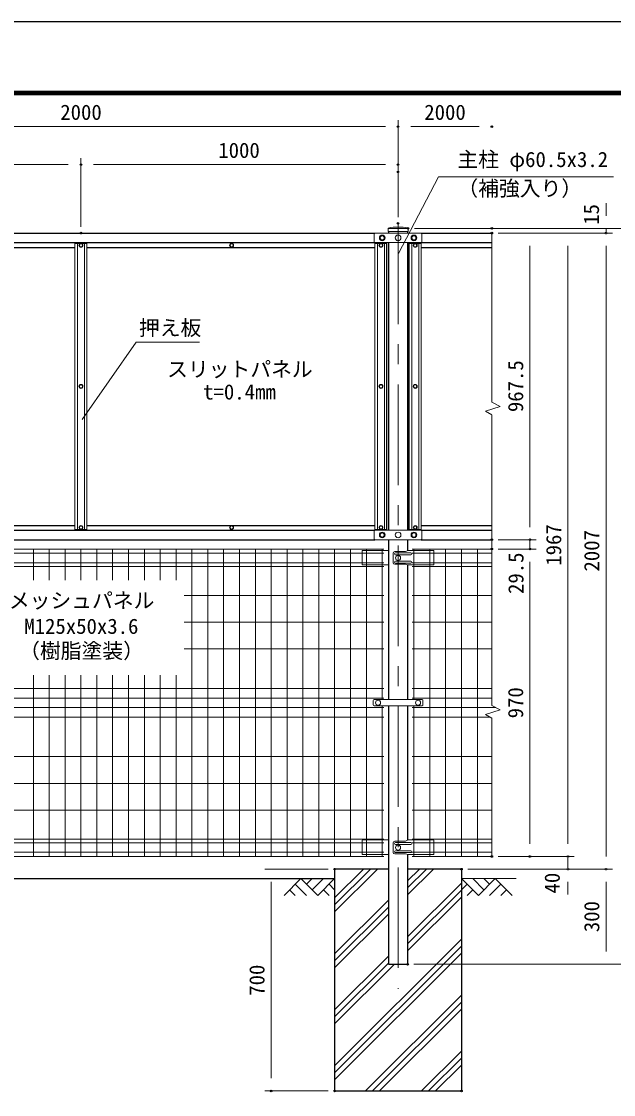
# Model space of a CAD drawing. Units: millimetres, scale not verified. Extents: x -4200 to 4200, y -2970 to 2970.
# Drawn here: x -2635 to -768, y -416 to 2970 of the extents above; entities that cross this region are included whole.
import ezdxf
from ezdxf.enums import TextEntityAlignment as Align

# ---------------------------------------------------------------- set-up
doc = ezdxf.new("R2010")
doc.units = ezdxf.units.MM
doc.header["$LTSCALE"] = 10
doc.header["$PDMODE"] = 32
doc.header["$PDSIZE"] = 5
doc.linetypes.add('USER1', pattern=[50.8, 31.75, -6.35, 6.35, -6.35])
for name, color, linetype, lineweight in [('0-1_D-STR2', 7, 'Continuous', 13), ('0-2_D-STR1', 1, 'Continuous', 25), ('0-3_D-STR3', 3, 'Continuous', 13), ('0-4_D-STR4', 7, 'Continuous', 25), ('0-5_D-BMK', 2, 'USER1', 13), ('0-6_D-DCR-HCH', 7, 'Continuous', 13), ('0-7_D-STR-DIM', 7, 'Continuous', 13), ('0-8_0', 7, 'Continuous', 25), ('0-9_Defpoints', 8, 'Continuous', 25), ('0-A_D-STR-TXT', 7, 'Continuous', 13), ('0-B_D-BGD', 7, 'Continuous', 25), ('0-C_D-TTL', 7, 'Continuous', 25)]:
    doc.layers.add(name, color=color, linetype=linetype, lineweight=lineweight)
doc.styles.add('ＭＳ ゴシック', font='')
doc.styles.get('ＭＳ ゴシック').set_extended_font_data('MS Gothic')

msp = doc.modelspace()

# ---------------------------------------------------------------- linework, layer by layer
at = {"layer": '0-1_D-STR2'}
for p, q in [((-1492.12, 1305.18), (-3402.12, 1305.18)), ((-1492.12, 1292.08), (-3402.12, 1292.08)), ((-2597.12, 1207.18), (-2597.12, 1305.18)), ((-2547.12, 1207.18), (-2547.12, 1305.18)), ((-2497.12, 1207.18), (-2497.12, 1305.18)), ((-2447.12, 1207.18), (-2447.12, 1305.18)), ((-2397.12, 1207.18), (-2397.12, 1305.18)), ((-2347.12, 1207.18), (-2347.12, 1305.18)), ((-2297.12, 1207.18), (-2297.12, 1305.18)), ((-2247.12, 1207.18), (-2247.12, 1305.18)), ((-2197.12, 1207.18), (-2197.12, 1305.18)), ((-2147.12, 1207.18), (-2147.12, 1305.18)), ((-2097.12, 335.18), (-2097.12, 1305.18)), ((-2047.12, 335.18), (-2047.12, 1305.18)), ((-1997.12, 335.18), (-1997.12, 1305.18)), ((-1947.12, 335.18), (-1947.12, 1305.18)), ((-1897.12, 335.18), (-1897.12, 1305.18)), ((-1847.12, 335.18), (-1847.12, 1305.18)), ((-1797.12, 335.18), (-1797.12, 1305.18)), ((-1747.12, 335.18), (-1747.12, 1305.18)), ((-1697.12, 335.18), (-1697.12, 1305.18)), ((-1647.12, 335.18), (-1647.12, 1305.18)), ((-1597.12, 335.18), (-1597.12, 1305.18)), ((-1547.12, 335.18), (-1547.12, 1305.18)), ((-1497.12, 830.18), (-1497.12, 1305.18)), ((-1402.12, 1305.18), (-1151.29, 1305.18)), ((-1402.12, 1292.08), (-1151.29, 1292.08)), ((-1397.12, 830.18), (-1397.12, 1305.18)), ((-1347.12, 335.18), (-1347.12, 1305.18)), ((-1297.12, 335.18), (-1297.12, 1305.18)), ((-1247.12, 335.18), (-1247.12, 1305.18)), ((-1197.12, 335.18), (-1197.12, 1305.18)), ((-1492.12, 1262.28), (-3402.12, 1262.28)), ((-1402.12, 1262.28), (-1151.29, 1262.28)), ((-1492.12, 1250.42), (-3402.12, 1250.42)), ((-1402.12, 1250.42), (-1151.29, 1250.42)), ((-1492.12, 1159.18), (-2122.12, 1159.18)), ((-1402.12, 1159.18), (-1151.29, 1159.18)), ((-1492.12, 1074.68), (-2122.12, 1074.68)), ((-1402.12, 1074.68), (-1151.29, 1074.68)), ((-1492.12, 990.18), (-2122.12, 990.18)), ((-1402.12, 990.18), (-1151.29, 990.18)), ((-2597.12, 335.18), (-2597.12, 907.18)), ((-2547.12, 335.18), (-2547.12, 907.18)), ((-2497.12, 335.18), (-2497.12, 907.18)), ((-2447.12, 335.18), (-2447.12, 907.18)), ((-2397.12, 335.18), (-2397.12, 907.18)), ((-2347.12, 335.18), (-2347.12, 907.18)), ((-2297.12, 335.18), (-2297.12, 907.18)), ((-2247.12, 335.18), (-2247.12, 907.18)), ((-2197.12, 335.18), (-2197.12, 907.18)), ((-2147.12, 335.18), (-2147.12, 907.18)), ((-1492.12, 865.18), (-3402.12, 865.18)), ((-1402.12, 865.18), (-1151.29, 865.18)), ((-1492.12, 835.18), (-3402.12, 835.18)), ((-1402.12, 835.18), (-1151.29, 835.18)), ((-1492.12, 805.18), (-3402.12, 805.18)), ((-1497.12, 335.18), (-1497.12, 810.18)), ((-1402.12, 805.18), (-1140.01, 805.18)), ((-1397.12, 335.18), (-1397.12, 810.18)), ((-1492.12, 775.18), (-3402.12, 775.18)), ((-1402.12, 775.18), (-1158.14, 775.18)), ((-1492.12, 650.18), (-3402.12, 650.18)), ((-1402.12, 650.18), (-1151.29, 650.18)), ((-1492.12, 565.68), (-3402.12, 565.68)), ((-1402.12, 565.68), (-1151.29, 565.68)), ((-1492.12, 481.18), (-3402.12, 481.18)), ((-1402.12, 481.18), (-1151.29, 481.18)), ((-1492.12, 389.93), (-3402.12, 389.93)), ((-1492.12, 378.08), (-3402.12, 378.08)), ((-1402.12, 389.93), (-1151.29, 389.93)), ((-1402.12, 378.08), (-1151.29, 378.08)), ((-1492.12, 348.28), (-3402.12, 348.28)), ((-1402.12, 348.28), (-1151.29, 348.28)), ((-1492.12, 335.18), (-3402.12, 335.18)), ((-1402.12, 335.18), (-1151.29, 335.18))]:
    msp.add_line(p, q, dxfattribs=at)
at = {"layer": '0-2_D-STR1'}
for p, q in [((-1477.37, 2307.38), (-1477.37, 2302.18)), ((-1416.87, 2307.38), (-1416.87, 2302.18)), ((-3374.12, 2302.18), (-1520.12, 2302.18)), ((-3374.12, 2272.18), (-1520.12, 2272.18)), ((-1482.12, 1364.68), (-1482.12, 2272.18)), ((-1477.37, 2272.18), (-1477.37, 1364.68)), ((-1416.87, 2272.18), (-1416.87, 1364.68)), ((-1412.12, 1364.68), (-1412.12, 2272.18)), ((-1374.12, 2302.18), (-1151.29, 2302.18)), ((-1374.12, 2272.18), (-1151.29, 2272.18)), ((-3374.12, 2257.18), (-2466.12, 2257.18)), ((-2428.12, 2257.18), (-1520.12, 2257.18)), ((-1374.12, 2257.18), (-1151.29, 2257.18)), ((-3374.12, 1379.68), (-2466.12, 1379.68)), ((-3374.12, 1364.68), (-1520.12, 1364.68)), ((-2428.12, 1379.68), (-1520.12, 1379.68)), ((-1374.12, 1379.68), (-1151.29, 1379.68)), ((-1374.12, 1364.68), (-1151.29, 1364.68)), ((-3374.11, 1334.68), (-1520.12, 1334.68)), ((-1477.37, 1334.68), (-1477.37, 830.18)), ((-1416.87, 1334.68), (-1416.87, 1300.25)), ((-1374.12, 1334.68), (-1151.29, 1334.68)), ((-1416.87, 1255.79), (-1416.87, 830.18)), ((-1416.87, 810.18), (-1416.87, 386.25)), ((-1416.87, 341.79), (-1416.87, -4.82))]:
    msp.add_line(p, q, dxfattribs=at)
msp.add_lwpolyline([(-1477.37, 810.18), (-1477.37, -4.82), (-1416.87, -4.82)], dxfattribs=at)
at = {"layer": '0-3_D-STR3'}
for p, q in [((-1478.57, 2307.38), (-1478.57, 2318.26)), ((-1478.57, 2307.38), (-1415.67, 2307.38)), ((-1477.37, 2317.18), (-1416.87, 2317.18)), ((-1415.67, 2307.38), (-1415.67, 2318.26)), ((-2428.12, 2269.93), (-2466.12, 2269.93)), ((-2466.12, 2269.93), (-2466.12, 1366.93)), ((-2458.12, 2269.93), (-2458.12, 1366.93)), ((-2436.12, 2269.93), (-2436.12, 1366.93)), ((-2428.12, 2269.93), (-2428.12, 1366.93)), ((-1522.12, 2300.18), (-1522.12, 2274.18)), ((-1520.12, 2302.18), (-1374.12, 2302.18)), ((-1520.12, 2272.18), (-1374.12, 2272.18)), ((-1482.12, 2269.93), (-1520.12, 2269.93)), ((-1520.12, 2269.93), (-1520.12, 1366.93)), ((-1512.12, 2269.93), (-1512.12, 1366.93)), ((-1490.12, 2269.93), (-1490.12, 1366.93)), ((-1482.12, 2269.93), (-1482.12, 1366.93)), ((-1412.12, 2269.93), (-1374.12, 2269.93)), ((-1412.12, 2269.93), (-1412.12, 1366.93)), ((-1404.12, 2269.93), (-1404.12, 1366.93)), ((-1382.12, 2269.93), (-1382.12, 1366.93)), ((-1374.12, 2269.93), (-1374.12, 1366.93)), ((-1372.12, 2300.18), (-1372.12, 2274.18)), ((-2428.12, 1366.93), (-2466.12, 1366.93)), ((-1522.12, 1362.68), (-1522.12, 1336.68)), ((-1482.12, 1366.93), (-1520.12, 1366.93)), ((-1520.12, 1364.68), (-1374.12, 1364.68)), ((-1412.12, 1366.93), (-1374.12, 1366.93)), ((-1372.12, 1362.68), (-1372.12, 1336.68)), ((-1520.12, 1334.68), (-1374.12, 1334.68)), ((-1555.12, 1301.18), (-1560.12, 1300.18)), ((-1560.12, 1300.18), (-1560.12, 1256.36)), ((-1555.12, 1301.18), (-1479.24, 1301.18)), ((-1479.24, 1301.18), (-1477.37, 1300.25)), ((-1462.6, 1292.18), (-1462.6, 1262.18)), ((-1423.14, 1297.18), (-1457.6, 1297.18)), ((-1406.53, 1293.18), (-1455.53, 1293.18)), ((-1406.53, 1287.18), (-1455.53, 1287.18)), ((-1414.99, 1301.18), (-1423.14, 1297.18)), ((-1339.12, 1301.18), (-1414.99, 1301.18)), ((-1339.12, 1301.18), (-1334.12, 1300.18)), ((-1334.12, 1300.18), (-1334.12, 1256.36)), ((-1479.33, 1255.36), (-1559.12, 1255.36)), ((-1477.37, 1255.78), (-1479.33, 1255.36)), ((-1423.14, 1257.18), (-1457.6, 1257.18)), ((-1406.53, 1267.18), (-1455.53, 1267.18)), ((-1406.53, 1261.18), (-1455.53, 1261.18)), ((-1423.14, 1257.18), (-1414.91, 1255.36)), ((-1414.91, 1255.36), (-1335.12, 1255.36)), ((-1525.62, 827.18), (-1525.62, 813.18)), ((-1522.62, 830.18), (-1371.62, 830.18)), ((-1368.62, 827.18), (-1368.62, 813.18)), ((-1522.62, 810.18), (-1371.62, 810.18)), ((-1555.12, 387.18), (-1560.12, 386.18)), ((-1560.12, 386.18), (-1560.12, 342.36)), ((-1555.12, 387.18), (-1479.24, 387.18)), ((-1479.24, 387.18), (-1477.37, 386.25)), ((-1462.6, 378.18), (-1462.6, 348.18)), ((-1423.14, 383.18), (-1457.6, 383.18)), ((-1406.53, 379.18), (-1455.53, 379.18)), ((-1406.53, 373.18), (-1455.53, 373.18)), ((-1414.99, 387.18), (-1423.14, 383.18)), ((-1339.12, 387.18), (-1414.99, 387.18)), ((-1479.33, 341.36), (-1559.12, 341.36)), ((-1477.37, 341.78), (-1479.33, 341.36)), ((-1423.14, 343.18), (-1457.6, 343.18)), ((-1406.53, 353.18), (-1455.53, 353.18)), ((-1406.53, 347.18), (-1455.53, 347.18)), ((-1423.14, 343.18), (-1414.91, 341.36)), ((-1414.91, 341.36), (-1335.12, 341.36))]:
    msp.add_line(p, q, dxfattribs=at)
for points in [[(-1489.62, 2287.18), (-1493.36, 2293.68), (-1500.88, 2293.68), (-1504.62, 2287.18), (-1500.88, 2280.68), (-1493.36, 2280.68)], [(-1389.62, 2287.18), (-1393.36, 2293.68), (-1400.88, 2293.68), (-1404.62, 2287.18), (-1400.88, 2280.68), (-1393.36, 2280.68)], [(-2441.34, 2263.68), (-2444.23, 2268.68), (-2450, 2268.68), (-2452.89, 2263.68), (-2450, 2258.68), (-2444.23, 2258.68)], [(-1966.34, 2263.68), (-1969.23, 2268.68), (-1975, 2268.68), (-1977.89, 2263.68), (-1975, 2258.68), (-1969.23, 2258.68)], [(-1495.34, 2263.68), (-1498.23, 2268.68), (-1504, 2268.68), (-1506.89, 2263.68), (-1504, 2258.68), (-1498.23, 2258.68)], [(-1398.89, 2263.68), (-1396, 2268.68), (-1390.23, 2268.68), (-1387.34, 2263.68), (-1390.23, 2258.68), (-1396, 2258.68)], [(-2441.34, 1818.43), (-2444.23, 1823.43), (-2450, 1823.43), (-2452.89, 1818.43), (-2450, 1813.43), (-2444.23, 1813.43)], [(-1495.34, 1818.43), (-1498.23, 1823.43), (-1504, 1823.43), (-1506.89, 1818.43), (-1504, 1813.43), (-1498.23, 1813.43)], [(-1398.89, 1818.43), (-1396, 1823.43), (-1390.23, 1823.43), (-1387.34, 1818.43), (-1390.23, 1813.43), (-1396, 1813.43)], [(-2441.34, 1373.18), (-2444.23, 1378.18), (-2450, 1378.18), (-2452.89, 1373.18), (-2450, 1368.18), (-2444.23, 1368.18)], [(-1966.34, 1373.18), (-1969.23, 1378.18), (-1975, 1378.18), (-1977.89, 1373.18), (-1975, 1368.18), (-1969.23, 1368.18)], [(-1495.34, 1373.18), (-1498.23, 1378.18), (-1504, 1378.18), (-1506.89, 1373.18), (-1504, 1368.18), (-1498.23, 1368.18)], [(-1489.62, 1349.68), (-1493.36, 1356.18), (-1500.88, 1356.18), (-1504.62, 1349.68), (-1500.88, 1343.18), (-1493.36, 1343.18)], [(-1389.62, 1349.68), (-1393.36, 1356.18), (-1400.88, 1356.18), (-1404.62, 1349.68), (-1400.88, 1343.18), (-1393.36, 1343.18)], [(-1398.89, 1373.18), (-1396, 1378.18), (-1390.23, 1378.18), (-1387.34, 1373.18), (-1390.23, 1368.18), (-1396, 1368.18)]]:
    msp.add_lwpolyline(points, close=True, dxfattribs=at)
msp.add_lwpolyline([(-1339.12, 387.18), (-1334.12, 386.18), (-1334.12, 342.36)], dxfattribs=at)
for centre, radius in [((-2447.12, 2263.68), 6.25), ((-1972.12, 2263.68), 6.25), ((-1501.12, 2263.68), 6.25), ((-1497.12, 2287.18), 9), ((-1497.12, 2287.18), 6.5), ((-1447.12, 2287.18), 9), ((-1397.12, 2287.18), 9), ((-1397.12, 2287.18), 6.5), ((-1393.12, 2263.68), 6.25), ((-2447.12, 2263.68), 5), ((-1972.12, 2263.68), 5), ((-1501.12, 2263.68), 5), ((-1393.12, 2263.68), 5), ((-2447.12, 1818.43), 6.25), ((-2447.12, 1818.43), 5), ((-1501.12, 1818.43), 6.25), ((-1501.12, 1818.43), 5), ((-1393.12, 1818.43), 6.25), ((-1393.12, 1818.43), 5), ((-2447.12, 1373.18), 6.25), ((-2447.12, 1373.18), 5), ((-1972.12, 1373.18), 6.25), ((-1972.12, 1373.18), 5), ((-1501.12, 1373.18), 6.25), ((-1501.12, 1373.18), 5), ((-1497.12, 1349.68), 9), ((-1497.12, 1349.68), 6.5), ((-1447.12, 1349.68), 9), ((-1397.12, 1349.68), 9), ((-1397.12, 1349.68), 6.5), ((-1393.12, 1373.18), 6.25), ((-1393.12, 1373.18), 5), ((-1447.12, 1277.18), 8), ((-1510.12, 820.18), 8), ((-1384.12, 820.18), 8), ((-1447.12, 363.18), 8)]:
    msp.add_circle(centre, radius, dxfattribs=at)
for centre, radius, start, end in [((-1447.12, 2161.38), 160, 78.66399, 101.33601), ((-1520.12, 2300.18), 2, 90, 180), ((-1520.12, 2274.18), 2, 180, 270), ((-1374.12, 2300.18), 2, 0, 90), ((-1374.12, 2274.18), 2, 270, 0), ((-1520.12, 1362.68), 2, 90, 180), ((-1374.12, 1362.68), 2, 0, 90), ((-1520.12, 1336.68), 2, 180, 270), ((-1374.12, 1336.68), 2, 270, 0), ((-1457.6, 1292.18), 5, 90, 180), ((-1455.53, 1290.18), 3, 90, 270), ((-1406.53, 1290.18), 3, 270, 90), ((-1559.12, 1256.36), 1, 180, 270), ((-1457.6, 1262.18), 5, 180, 270), ((-1455.53, 1264.18), 3, 90, 270), ((-1406.53, 1264.18), 3, 270, 90), ((-1335.12, 1256.36), 1, 270, 0), ((-1522.62, 827.18), 3, 90, 180), ((-1522.62, 813.18), 3, 180, 270), ((-1371.62, 827.18), 3, 0, 90), ((-1371.62, 813.18), 3, 270, 0), ((-1457.6, 378.18), 5, 90, 180), ((-1455.53, 376.18), 3, 90, 270), ((-1406.53, 376.18), 3, 270, 90), ((-1559.12, 342.36), 1, 180, 270), ((-1457.6, 348.18), 5, 180, 270), ((-1455.53, 350.18), 3, 90, 270), ((-1406.53, 350.18), 3, 270, 90), ((-1335.12, 342.36), 1, 270, 0)]:
    msp.add_arc(centre, radius, start, end, dxfattribs=at)
at = {"layer": '0-4_D-STR4'}
for p, q in [((-1647.11, 295.18), (-1647.11, -404.82)), ((-1477.36, 295.18), (-1647.11, 295.18)), ((-1247.11, 295.18), (-1247.11, -404.82))]:
    msp.add_line(p, q, dxfattribs=at)
at = {"layer": '0-5_D-BMK'}
msp.add_line((-1447.12, 2332.81), (-1447.12, -83), dxfattribs=at)
at = {"layer": '0-6_D-DCR-HCH'}
for p, q in [((-1647.11, 160.47), (-1512.41, 295.18)), ((-1647.11, 182.57), (-1534.51, 295.18)), ((-1647.11, 204.67), (-1556.61, 295.18)), ((-1416.86, 213.95), (-1335.64, 295.18)), ((-1416.86, 236.04), (-1357.73, 295.18)), ((-1416.86, 258.14), (-1379.83, 295.18)), ((-1753.54, 265.18), (-1806.75, 211.96)), ((-1771.28, 247.44), (-1735.64, 211.96)), ((-1753.54, 265.18), (-1700.33, 211.96)), ((-1735.89, 247.35), (-1718.06, 265.18)), ((-1718.06, 229.7), (-1682.59, 265.18)), ((-1700.33, 211.96), (-1647.11, 265.18)), ((-1664.85, 247.44), (-1647.11, 229.78)), ((-1416.87, 81.36), (-1247.11, 251.12)), ((-1193.9, 211.96), (-1247.11, 265.18)), ((-1074.29, 265.18), (-1247.11, 265.18)), ((-1229.38, 247.44), (-1247.11, 229.78)), ((-1176.16, 229.7), (-1211.64, 265.18)), ((-1140.69, 265.18), (-1193.9, 211.96)), ((-1158.33, 247.35), (-1176.16, 265.18)), ((-1122.95, 247.44), (-1158.59, 211.96)), ((-1140.69, 265.18), (-1087.48, 211.96)), ((-1789.01, 229.7), (-1771.19, 211.96)), ((-1682.59, 229.7), (-1664.77, 211.96)), ((-1416.87, 59.27), (-1247.11, 229.02)), ((-1416.87, 37.17), (-1247.11, 206.92)), ((-1211.64, 229.7), (-1229.46, 211.96)), ((-1105.22, 229.7), (-1123.03, 211.96)), ((-1647.11, 27.89), (-1477.37, 197.64)), ((-1647.11, 5.79), (-1477.37, 175.54)), ((-1647.11, -16.3), (-1477.37, 153.45)), ((-1647.11, -325.66), (-1247.11, 74.34)), ((-1647.11, -347.76), (-1247.11, 52.24)), ((-1647.11, -369.86), (-1247.11, 30.14)), ((-1647.11, -148.89), (-1477.37, 20.86)), ((-1647.11, -170.98), (-1477.37, -1.24)), ((-1647.11, -193.08), (-1458.86, -4.82)), ((-1549.5, -404.82), (-1247.11, -102.44)), ((-1527.4, -404.82), (-1247.11, -124.54)), ((-1505.31, -404.82), (-1247.11, -146.63)), ((-1372.72, -404.82), (-1247.12, -279.22)), ((-1350.63, -404.82), (-1247.12, -301.31)), ((-1328.53, -404.82), (-1247.12, -323.41))]:
    msp.add_line(p, q, dxfattribs=at)
at = {"layer": '0-7_D-STR-DIM'}
for p, q in [((-1447.12, 2352.81), (-1447.12, 2658.4)), ((-1447.12, 2515.12), (-1447.12, 2658.4)), ((-3407.12, 2638.4), (-1487.12, 2638.4)), ((-1407.12, 2638.4), (-1191.29, 2638.4)), ((-3407.12, 2518.4), (-2487.12, 2518.4)), ((-2447.12, 2322.18), (-2447.12, 2538.4)), ((-2447.12, 2322.18), (-2447.12, 2538.4)), ((-2407.12, 2518.4), (-1487.12, 2518.4)), ((-1447.12, 2352.81), (-1447.12, 2538.4)), ((-791.29, 2357.18), (-791.29, 2397.18)), ((-1395.67, 2317.18), (-651.29, 2317.18)), ((-1395.67, 2317.18), (-771.29, 2317.18)), ((-791.29, 2317.18), (-791.29, 2302.18)), ((-1151.29, 2302.18), (-1151.29, 1768.67)), ((-1131.29, 2302.18), (-1011.29, 2302.18)), ((-1131.29, 2302.18), (-771.29, 2302.18)), ((-1131.29, 2302.18), (-891.29, 2302.18)), ((-1131.29, 2302.18), (-771.29, 2302.18)), ((-1031.29, 2262.18), (-1031.29, 1374.68)), ((-911.29, 2262.18), (-911.29, 375.18)), ((-791.29, 2262.18), (-791.29, 335.18)), ((-791.29, 2262.18), (-791.29, 2222.18)), ((-1151.29, 1728.22), (-1151.29, 811.17)), ((-1031.29, 1374.68), (-1031.29, 1414.68)), ((-1131.29, 1334.68), (-1011.29, 1334.68)), ((-1131.29, 1334.68), (-1011.29, 1334.68)), ((-1031.29, 1334.68), (-1031.29, 1305.18)), ((-1131.29, 1305.18), (-1011.38, 1305.18)), ((-1131.29, 1305.18), (-1011.29, 1305.18)), ((-1031.38, 1265.18), (-1031.38, 375.18)), ((-1031.29, 1265.18), (-1031.29, 1225.18)), ((-1151.29, 771.22), (-1151.29, 335.18)), ((-911.29, 375.18), (-911.29, 415.18)), ((-1131.29, 335.18), (-891.29, 335.18)), ((-1131.29, 335.18), (-1011.38, 335.18)), ((-1131.29, 335.18), (-891.29, 335.18)), ((-911.29, 335.18), (-911.29, 295.18)), ((-1667.12, 295.18), (-1867.12, 295.18)), ((-1227.11, 295.18), (-771.29, 295.18)), ((-1227.11, 295.18), (-891.29, 295.18)), ((-1227.11, 295.18), (-771.29, 295.18)), ((-1847.12, 255.18), (-1847.12, -364.82)), ((-911.29, 255.18), (-911.29, 215.18)), ((-791.29, 35.18), (-791.29, 255.18)), ((-1396.87, -4.82), (-771.29, -4.82)), ((-1396.87, -4.82), (-651.29, -4.82)), ((-1667.12, -404.82), (-1867.12, -404.82))]:
    msp.add_line(p, q, dxfattribs=at)
for points in [[(-1151.29, 1728.72), (-1171.34, 1740.3), (-1125.62, 1755.03), (-1151.29, 1768.67)], [(-1151.29, 771.22), (-1171.34, 782.8), (-1125.62, 797.53), (-1151.29, 811.17)]]:
    msp.add_lwpolyline(points, dxfattribs=at)
at = {"layer": '0-8_0'}
for p, q in [((-1247.11, 295.18), (-1416.87, 295.18)), ((-1647.12, -404.82), (-1247.11, -404.82))]:
    msp.add_line(p, q, dxfattribs=at)
at = {"layer": '0-9_Defpoints'}
for p in [(-1447.12, 2638.4), (-1151.29, 2638.4), (-2447.12, 2518.4), (-1447.12, 2518.4), (-1447.12, 2495.12), (-2447.12, 2302.18), (-1447.12, 2332.81), (-1415.67, 2317.18), (-1151.29, 2317.18), (-1151.29, 2302.18), (-791.29, 2302.18), (-1151.29, 1334.68), (-1031.29, 1334.68), (-1151.29, 1305.18), (-1031.29, 1305.18), (-1151.29, 335.18), (-1031.38, 335.18), (-911.29, 335.18), (-1647.12, 295.18), (-1247.11, 295.18), (-1247.11, 295.18), (-911.29, 295.18), (-791.29, 295.18), (-791.29, 295.18), (-1416.87, -4.82), (-1847.12, -404.82), (-1647.12, -404.82), (-1647.11, -404.82), (-1247.11, -404.82)]:
    msp.add_point(p, dxfattribs=at)
at = {"layer": '0-A_D-STR-TXT'}
for points in [[(-767.9, 2480.24), (-1319.59, 2480.24), (-1445.73, 2237.51)], [(-2073.17, 1958.16), (-2273.52, 1958.16), (-2443.3, 1714.52)]]:
    msp.add_lwpolyline(points, dxfattribs=at)
at = {"layer": '0-B_D-BGD'}
msp.add_line((-3247.11, 265.18), (-1647.11, 265.18), dxfattribs=at)
at = {"layer": '0-C_D-TTL', "color": 2}
msp.add_lwpolyline([(-4200.2, 2970.1), (4199.8, 2970.1), (4199.8, -2969.9), (-4200.2, -2969.9)], close=True, dxfattribs=at)
at = {"layer": '0-C_D-TTL'}
for points in [[(-3930.2, 2750.1), (3929.8, 2750.1), (3929.8, -2749.9), (-3930.2, -2749.9)], [(-3927.7, 2747.6), (3927.3, 2747.6), (3927.3, -2747.4), (-3927.7, -2747.4)], [(-3925.2, 2745.1), (3924.8, 2745.1), (3924.8, -2744.9), (-3925.2, -2744.9)], [(-3922.7, 2742.6), (3922.3, 2742.6), (3922.3, -2742.4), (-3922.7, -2742.4)], [(-3920.2, 2740.1), (3919.8, 2740.1), (3919.8, -2739.9), (-3920.2, -2739.9)]]:
    msp.add_lwpolyline(points, close=True, dxfattribs=at)

# ---------------------------------------------------------------- texts
at = {"layer": '0-7_D-STR-DIM', "style": 'ＭＳ ゴシック'}
for s, p in [('2000', (-2512.37, 2645.15)), ('2000', (-1364.46, 2645.15)), ('1000', (-2014.02, 2525.15))]:
    msp.add_text(s, height=48.09, dxfattribs=at).set_placement(p, align=Align.BOTTOM_LEFT)
for s, p in [('15', (-799.09, 2328.42)), ('967.5', (-1038.04, 1737.45)), ('1967', (-918.04, 1252.68)), ('2007', (-798.04, 1234.33)), ('29.5', (-1037.03, 1163.51)), ('970', (-1038.13, 771.05)), ('40', (-922.77, 218.4)), ('300', (-798.04, 96.3)), ('700', (-1853.87, -104.32))]:
    msp.add_text(s, height=48.09, rotation=90, dxfattribs=at).set_placement(p, align=Align.BOTTOM_LEFT)
at = {"layer": '0-A_D-STR-TXT', "style": 'ＭＳ ゴシック'}
for s, p in [('主柱 φ60.5x3.2', (-1260.12, 2496.25)), ('（補強入り）', (-1260.12, 2405.07)), ('押え板', (-2264.32, 1965.01)), ('スリットパネル', (-2175.47, 1834.4)), ('t=0.4mm', (-2061.76, 1762.75)), ('メッシュパネル', (-2674.53, 1104.57)), ('M125x50x3.6', (-2625.8, 1023.18)), ('（樹脂塗装）', (-2642.04, 945.84))]:
    msp.add_text(s, height=48.09, dxfattribs=at).set_placement(p, align=Align.BOTTOM_LEFT)

doc.saveas('drawing.dxf')
